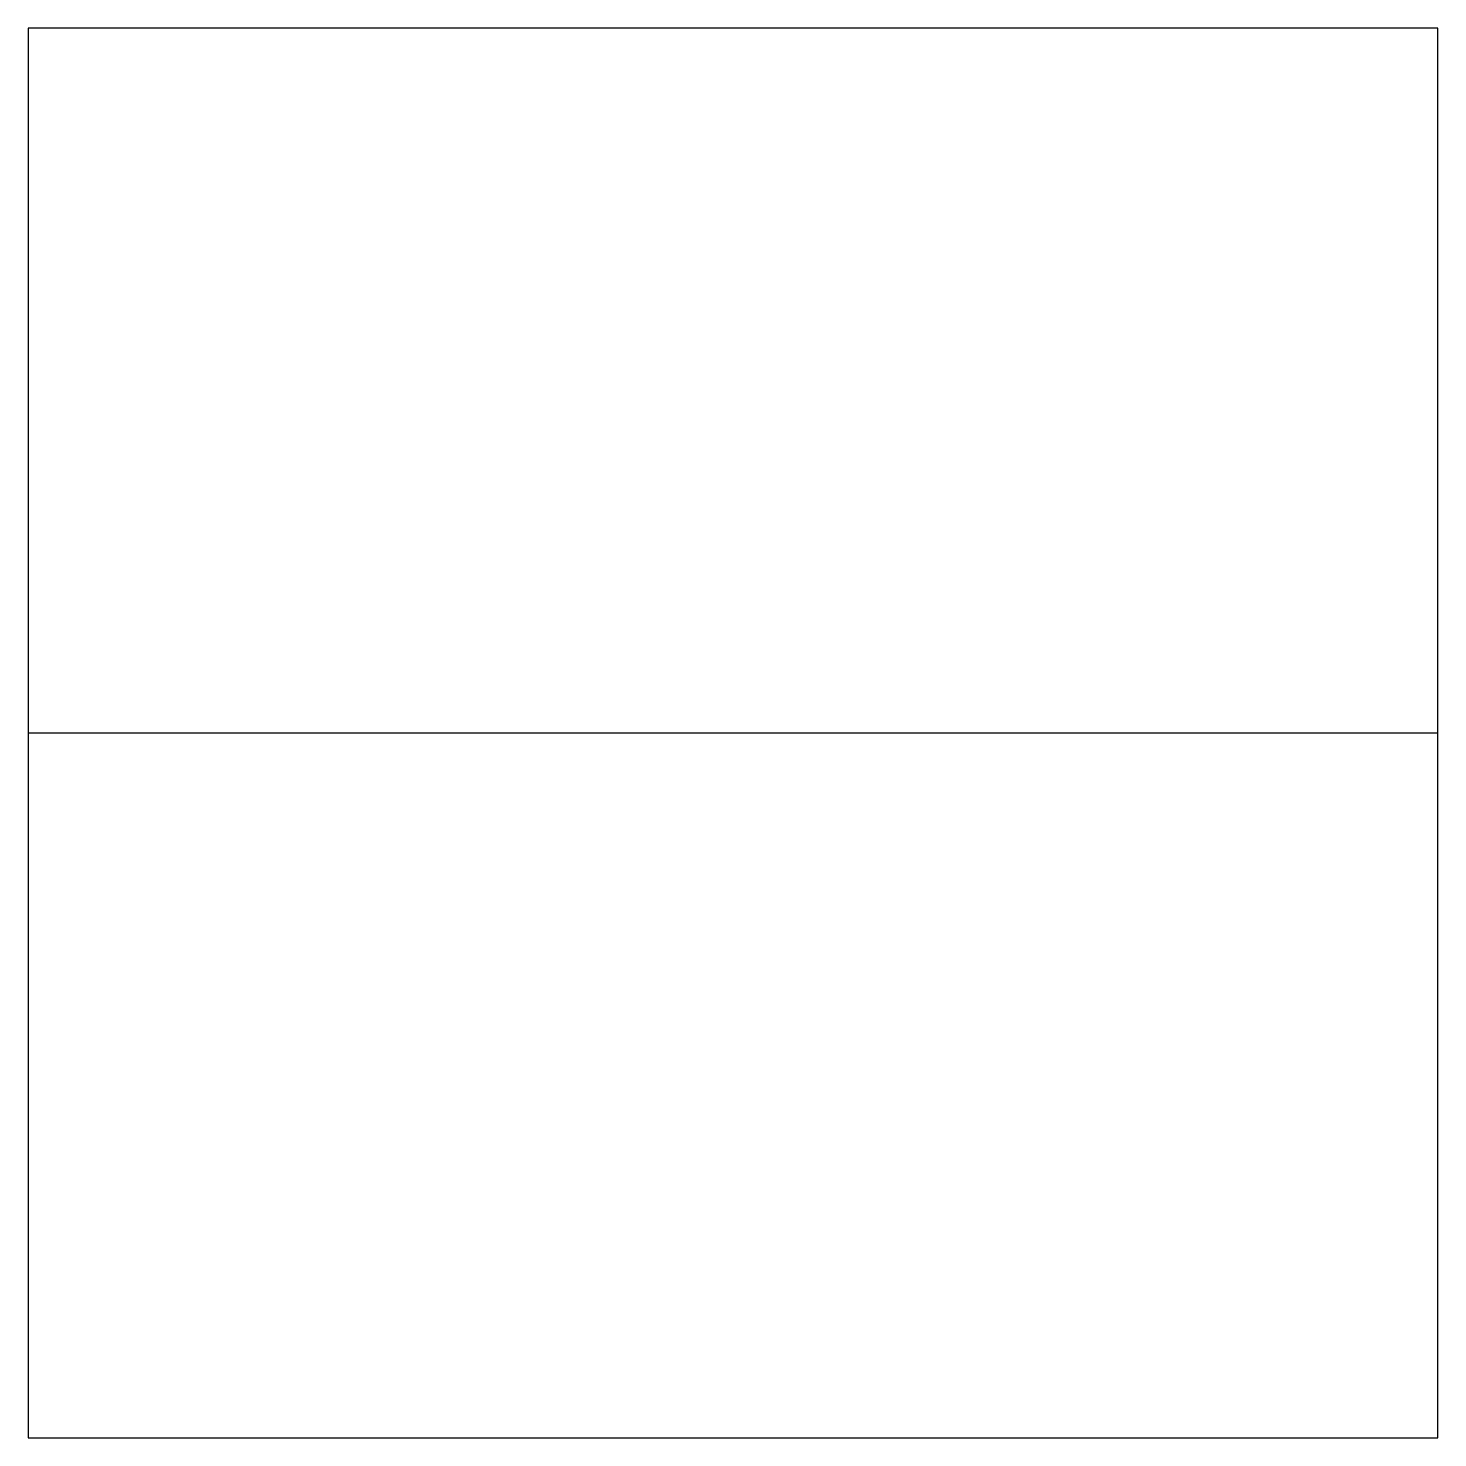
# Model space of a CAD drawing. Header units: millimetres. Extents: x -24.9 to 15.1, y 38.7 to 78.7.
import ezdxf

# ---------------------------------------------------------------- set-up
doc = ezdxf.new("R2010")
doc.units = ezdxf.units.MM
doc.layers.get('0').update_dxf_attribs({"true_color": 0x000000})

msp = doc.modelspace()

# ---------------------------------------------------------------- linework, layer by layer
at = {"color": 7, "true_color": 0xffffff}
for p, q in [((-24.869, 78.704, 24.5), (-24.869, 58.704, 24.5)), ((15.131, 78.704, 24.5), (-24.869, 78.704, 24.5)), ((-24.869, 78.704, 24.5), (-24.869, 38.704, 24.5)), ((15.131, 58.704, 24.5), (15.131, 78.704, 24.5)), ((-24.869, 58.704, 24.5), (15.131, 58.704, 24.5)), ((-24.869, 58.704, 24.5), (-24.869, 58.704, 19.5)), ((15.131, 38.704, 24.5), (15.131, 58.704, 24.5)), ((15.131, 58.704, 24.5), (15.131, 58.704, 19.5)), ((-24.869, 38.704, 24.5), (15.131, 38.704, 24.5))]:
    msp.add_line(p, q, dxfattribs=at)

doc.saveas('drawing.dxf')
